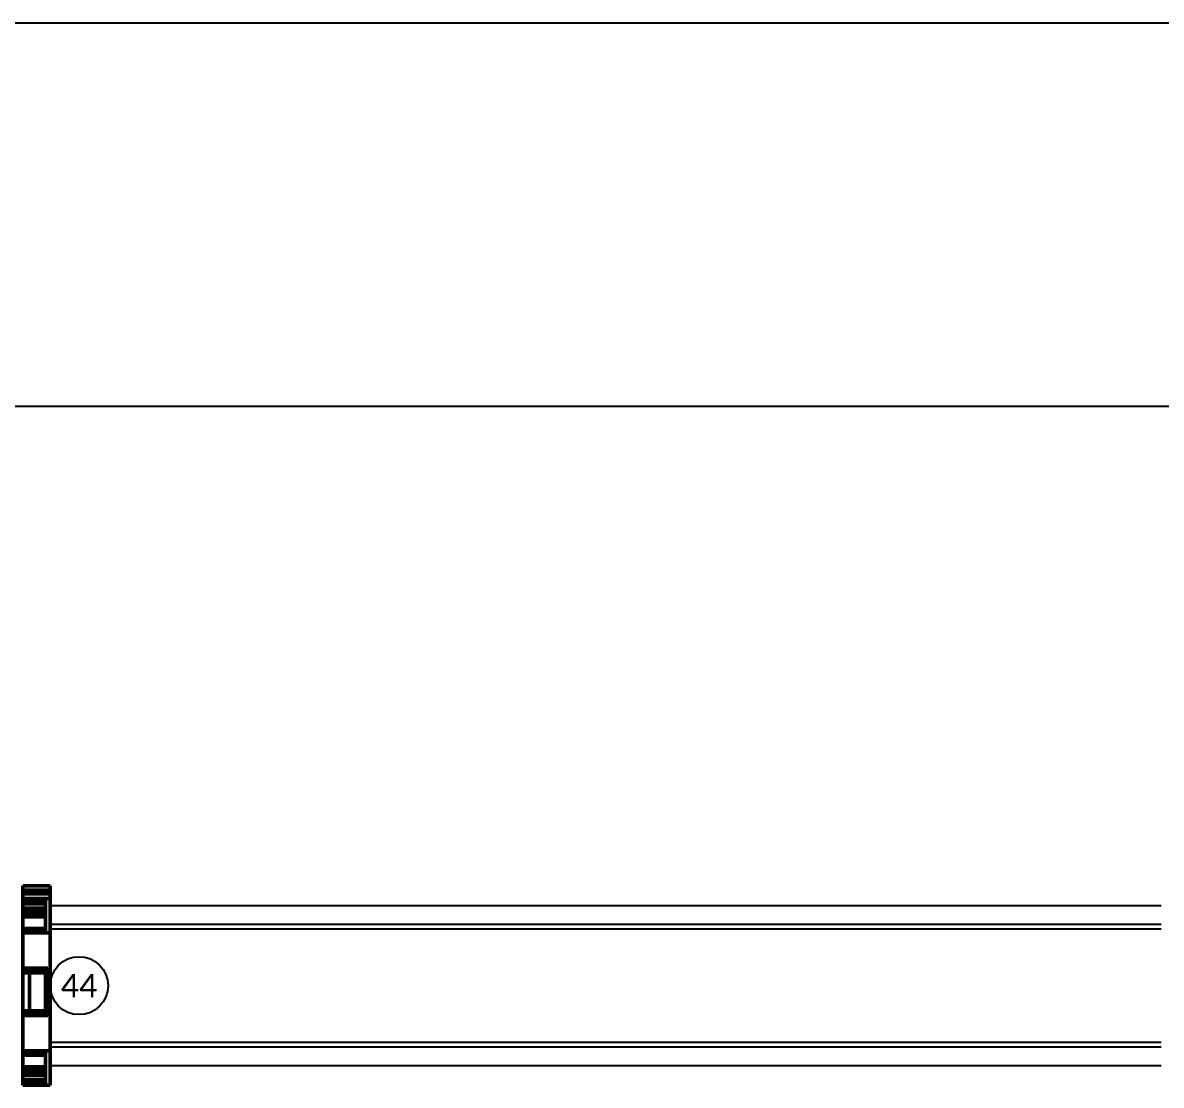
# Model space of a CAD drawing. Header units: inches. Extents: x 0 to 316, y -1 to 150.
# Drawn here: x 254.056 to 256.517, y 27.311 to 29.608 of the extents above; entities that cross this region are included whole.
import ezdxf
from ezdxf.enums import TextEntityAlignment as Align

# ---------------------------------------------------------------- set-up
doc = ezdxf.new("R2010")
doc.units = ezdxf.units.IN
doc.header["$MEASUREMENT"] = 0
doc.linetypes.add('HIDDEN2', pattern=[0.1875, 0.125, -0.0625])
doc.styles.add('Calibri', font='calibri.ttf')

# ---------------------------------------------------------------- blocks, each defined once
blk = doc.blocks.new('A$C29732917')
at = {"lineweight": 50}
for p, q in [((-25.42, 3.57), (-25.42, -2.43)), ((18.38, 3.57), (-25.42, 3.57)), ((-24.44, 3.57), (-24.44, -2.43)), ((-23.82, 3.57), (-23.82, -2.43)), ((-23.62, 3.57), (-23.62, -2.43)), ((-22.62, 3.57), (-22.62, -2.43)), ((-22.19, 2.57), (-15.5, 2.57)), ((-22.19, -2.43), (-22.19, 2.57)), ((-21.49, 2.57), (-21.49, -2.43)), ((-21.45, 2.57), (-21.45, -2.43)), ((-20.49, 2.57), (-20.49, -2.43)), ((-20.06, 2.57), (-20.06, -2.43)), ((-19.28, -2.43), (-19.28, 2.57)), ((-18.57, 2.57), (-18.57, -2.43)), ((-16.03, 2.57), (-16.03, -2.43)), ((-15.84, 2.57), (-15.84, -2.43)), ((-15.6, 2.57), (-15.6, -2.43)), ((-15.5, -2.43), (-15.5, 2.57)), ((-15.07, 3.57), (-15.07, -2.43)), ((-7.32, 3.07), (3.08, 3.07)), ((-7.32, -2.43), (-7.32, 3.07)), ((-6.92, -2.43), (-6.92, 3.07)), ((-6.56, 3.07), (-6.56, -2.43)), ((-6.32, 3.07), (-6.32, -2.43)), ((-6.12, 2.57), (1.88, 2.57)), ((2.08, 3.07), (2.08, -2.43)), ((2.32, 3.07), (2.32, -2.43)), ((2.68, 3.07), (2.68, -2.43)), ((3.08, -2.43), (3.08, 3.07)), ((10.83, 3.57), (10.83, -2.43)), ((11.26, 2.57), (17.95, 2.57)), ((11.26, -2.43), (11.26, 2.57)), ((11.35, -2.43), (11.35, 2.57)), ((11.6, 2.57), (11.6, -2.43)), ((11.79, -2.43), (11.79, 2.57)), ((14.33, 2.57), (14.33, -2.43)), ((15.04, 2.57), (15.04, -2.43)), ((15.81, 2.57), (15.81, -2.43)), ((16.25, 2.57), (16.25, -2.43)), ((17.2, 2.57), (17.2, -2.43)), ((17.25, 2.57), (17.25, -2.43)), ((17.95, -2.43), (17.95, 2.57)), ((18.38, 3.57), (18.38, -2.43)), ((18.38, -2.43), (-25.42, -2.43)), ((1.88, -0.93), (-6.12, -0.93))]:
    blk.add_line(p, q, dxfattribs=at)
at = {"lineweight": 25}
blk.add_line((-15.6, -2.43), (-16.03, -2.43), dxfattribs=at)
at = {"lineweight": 50}
for centre, start, end in [((-6.12, 2.37), 90, 180), ((1.88, 2.37), 0, 90), ((-6.12, -0.73), 180, 270), ((1.88, -0.73), 270, 0)]:
    blk.add_arc(centre, 0.2, start, end, dxfattribs=at)
blk = doc.blocks.new('Reference Number')
at = {"color": 6, "linetype": 'Continuous'}
blk.add_circle((0, 0), 0.125, dxfattribs=at)
at = {"color": 6, "linetype": 'Continuous', "style": 'Calibri'}
blk.add_attdef('REFERENCE_#', text='', height=0.1, dxfattribs=at).set_placement((0, 0), align=Align.MIDDLE_CENTER)

msp = doc.modelspace()

# ---------------------------------------------------------------- linework, layer by layer
at = {"color": 2}
for p, q in [((254.11496, 27.69945, -0.00119), (256.51683, 27.69945, -0.00027)), ((254.11496, 27.64936, -0.00119), (256.51683, 27.64936, -0.00027)), ((254.11496, 27.40392, -0.03647), (256.51683, 27.40392, -0.0371)), ((254.11496, 27.35383, -0.00119), (256.51683, 27.35383, -0.00027))]:
    msp.add_line(p, q, dxfattribs=at)
at = {"color": 2, "extrusion": (-1.00046e-30, -4.08478e-15, -1)}
msp.add_line((254.11496, 27.65937, -0.0419), (256.51683, 27.65937, -0.04277), dxfattribs=at)
at = {"color": 2, "extrusion": (0, 0, -1)}
msp.add_line((254.11496, 27.3939, -0.00662), (256.51683, 27.3939, -0.00594), dxfattribs=at)
at = {"linetype": 'Continuous'}
msp.add_lwpolyline([(251.06439, 29.60847), (258.80367, 29.60847), (258.80367, 28.77887), (251.06439, 28.77887)], close=True, dxfattribs=at)

# ---------------------------------------------------------------- block references
at = {"xscale": 0.009850867869808263, "yscale": 0.009850867869808263, "zscale": 0.009850867869808263, "rotation": 270}
msp.add_blockref('A$C29732917', (254.07976, 27.49196), dxfattribs=at)
at = {"color": 7, "linetype": 'HIDDEN2', "ltscale": 2, "xscale": 0.5008915870249045, "yscale": 0.5008915870249045, "zscale": 0.5008915870249045}
msp.add_blockref('Reference Number', (254.17757, 27.52621), dxfattribs=at).add_auto_attribs({'REFERENCE_#': '44'})

doc.saveas('drawing.dxf')
